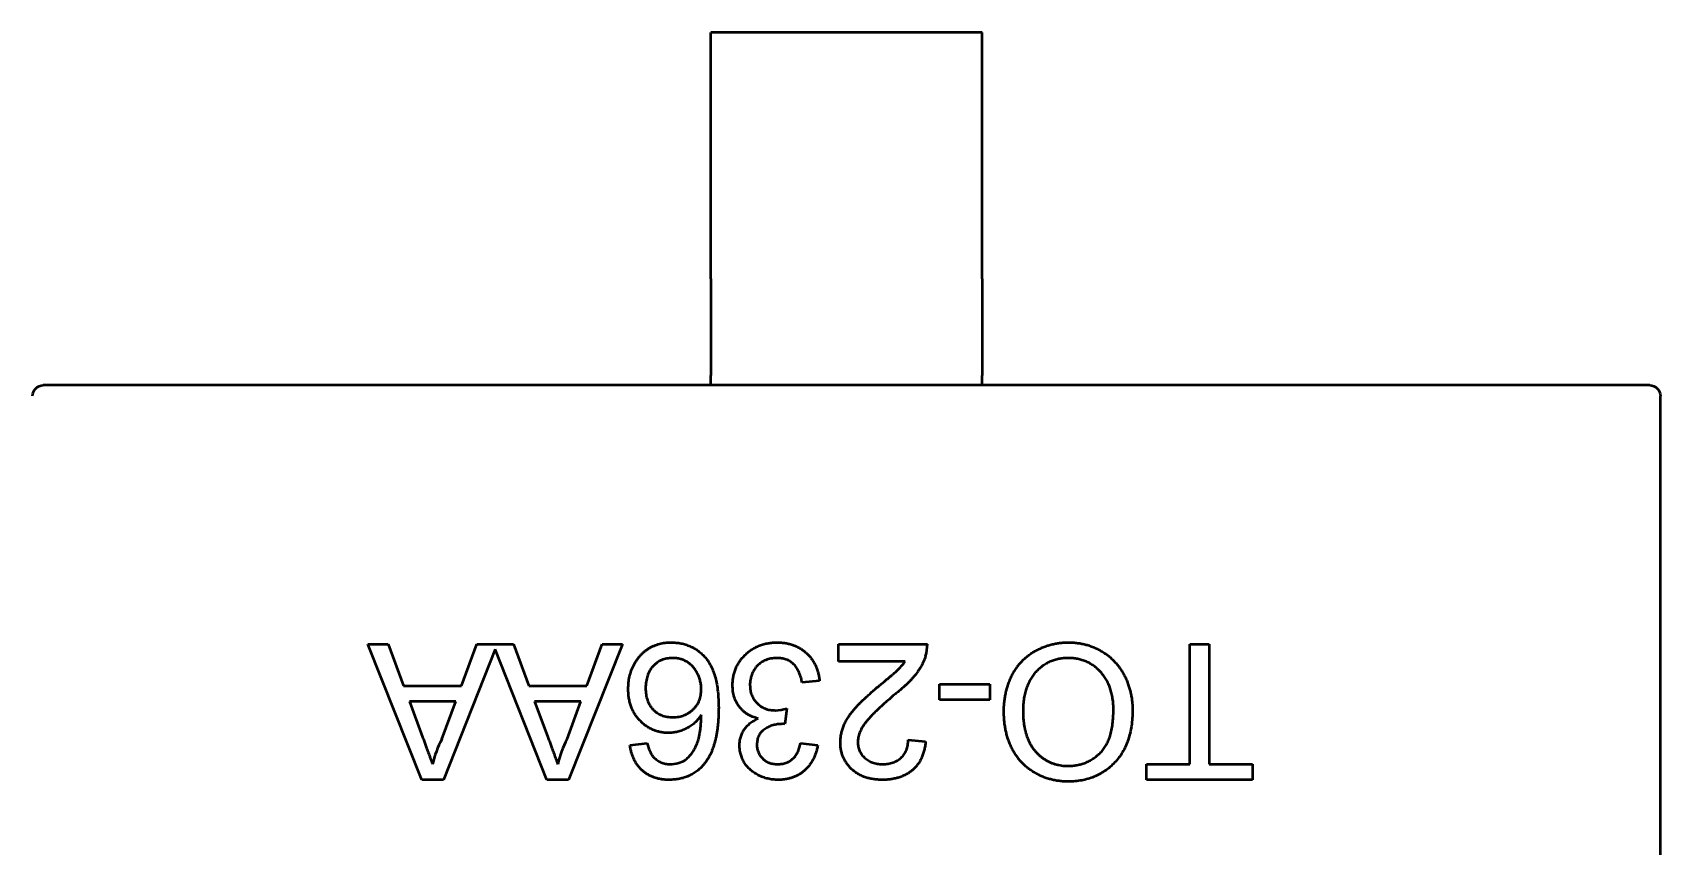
# Model space of a CAD drawing. Header units: millimetres. Extents: x 37 to 395, y 164 to 266.
# Drawn here: x 327.839 to 330.839, y 226.746 to 228.246 of the extents above; entities that cross this region are included whole.
import ezdxf

# ---------------------------------------------------------------- set-up
doc = ezdxf.new("R2010")
doc.units = ezdxf.units.MM
doc.header["$LTSCALE"] = 0.75
doc.layers.add('Visible', color=7, linetype='Continuous', lineweight=50)

msp = doc.modelspace()

# ---------------------------------------------------------------- linework, layer by layer
at = {"layer": 'Visible'}
for p, q in [((329.5892, 228.2459), (329.0892, 228.2459)), ((329.0892, 227.8697), (329.0892, 228.2459)), ((329.5892, 227.8697), (329.5892, 228.2459)), ((329.0892, 227.8499), (329.0892, 227.8697)), ((329.0892, 227.7919), (329.0892, 227.8499)), ((329.5892, 227.8499), (329.5892, 227.8697)), ((329.5892, 227.7919), (329.5892, 227.8499)), ((329.0892, 227.7919), (329.0892, 227.6137)), ((329.5892, 227.7919), (329.5892, 227.6137)), ((329.0892, 227.5959), (329.0892, 227.6137)), ((329.5892, 227.5959), (329.5892, 227.6137)), ((327.8592, 227.5959), (327.8589, 227.5959)), ((329.0892, 227.5959), (327.8592, 227.5959)), ((329.5892, 227.5959), (329.0892, 227.5959)), ((330.8192, 227.5959), (329.5892, 227.5959)), ((330.8195, 227.5959), (330.8192, 227.5959)), ((330.8392, 227.5759), (330.8392, 227.5762)), ((330.8392, 225.9159), (330.8392, 227.5759)), ((328.5564, 226.8687), (328.4572, 227.1187)), ((328.4572, 227.1187), (328.4946, 227.1187)), ((328.4946, 227.1187), (328.523, 227.0417)), ((328.6917, 227.1092), (328.5962, 226.8687)), ((328.6296, 227.0417), (328.658, 227.1187)), ((328.658, 227.1187), (328.7253, 227.1187)), ((328.7872, 226.8687), (328.6917, 227.1092)), ((328.7253, 227.1187), (328.7538, 227.0417)), ((328.9262, 227.1187), (328.827, 226.8687)), ((328.8604, 227.0417), (328.8888, 227.1187)), ((328.8888, 227.1187), (328.9262, 227.1187)), ((329.3247, 227.0866), (329.3247, 227.1187)), ((329.3247, 227.1187), (329.4882, 227.1187)), ((329.9721, 226.8975), (329.9721, 227.1187)), ((329.9721, 227.1187), (330.0074, 227.1187)), ((330.0074, 227.1187), (330.0074, 226.8975)), ((329.447, 227.0866), (329.3247, 227.0866)), ((328.523, 227.0417), (328.6296, 227.0417)), ((328.7538, 227.0417), (328.8604, 227.0417)), ((329.2895, 227.0514), (329.2574, 227.0482)), ((329.5106, 227.0161), (329.5106, 227.0449)), ((329.5106, 227.0449), (329.6036, 227.0449)), ((329.6036, 227.0449), (329.6036, 227.0161)), ((328.5336, 227.0129), (328.5579, 226.9472)), ((328.619, 227.0129), (328.5336, 227.0129)), ((328.5934, 226.9437), (328.619, 227.0129)), ((328.7644, 227.0129), (328.7887, 226.9472)), ((328.8497, 227.0129), (328.7644, 227.0129)), ((328.8242, 226.9437), (328.8497, 227.0129)), ((329.6036, 227.0161), (329.5106, 227.0161)), ((329.2289, 227.0001), (329.2255, 226.9712)), ((328.9401, 226.9328), (328.9721, 226.936)), ((329.2542, 226.936), (329.2862, 226.9328)), ((329.4529, 226.9424), (329.485, 226.9392)), ((329.892, 226.8687), (329.892, 226.8975)), ((329.892, 226.8975), (329.9721, 226.8975)), ((330.0074, 226.8975), (330.0875, 226.8975)), ((330.0875, 226.8975), (330.0875, 226.8687)), ((328.5962, 226.8687), (328.5564, 226.8687)), ((328.827, 226.8687), (328.7872, 226.8687)), ((330.0875, 226.8687), (329.892, 226.8687))]:
    msp.add_line(p, q, dxfattribs=at)
at = {"layer": 'Visible', "extrusion": (0, 0, -1)}
for centre, start, end in [((-327.8592, 227.5759), 0.864, 89.136), ((-330.8192, 227.5759), 90.864, 179.136)]:
    msp.add_arc(centre, 0.02, start, end, dxfattribs=at)
at = {"layer": 'Visible'}
for centre, radius, start, end in [((329.4252, 227.1168), 0.063, 341.1528, 1.7031), ((329.2055, 227.0774), 0.0808, 271.8942, 286.8331), ((329.2194, 226.9213), 0.0504, 83.019, 88.2788), ((328.76, 226.8558), 0.1883, 152.1865, 167.2078), ((328.9907, 226.8558), 0.1883, 152.1865, 167.2078), ((329.0146, 226.9506), 0.0531, 269.7398, 300.6494)]:
    msp.add_arc(centre, radius, start, end, dxfattribs=at)
for points, knots in [([(328.9369, 227.0363), (328.937, 227.0402), (328.9373, 227.0478), (328.9392, 227.0591), (328.9424, 227.0699), (328.9462, 227.0785), (328.9497, 227.085), (328.9527, 227.0896), (328.9559, 227.0939), (328.9592, 227.098), (328.9629, 227.1017), (328.9668, 227.1052), (328.9709, 227.1083), (328.9753, 227.1112), (328.9798, 227.1137), (328.9845, 227.1159), (328.9894, 227.1177), (328.9944, 227.1192), (328.9995, 227.1204), (329.0049, 227.1213), (329.0103, 227.1218), (329.014, 227.1218), (329.0159, 227.1219)], [0, 0, 0, 0, 0.088899, 0.17544, 0.261633, 0.34801, 0.390819, 0.432814, 0.473776, 0.514166, 0.554107, 0.594121, 0.63362, 0.673585, 0.71348, 0.75336, 0.792891, 0.833007, 0.873643, 0.914893, 0.95695, 1, 1, 1, 1]), ([(329.0159, 227.1219), (329.0191, 227.1218), (329.0253, 227.1216), (329.0343, 227.1203), (329.0429, 227.1181), (329.0511, 227.115), (329.0589, 227.1111), (329.0661, 227.1062), (329.073, 227.1005), (329.0793, 227.0939), (329.0851, 227.0863), (329.09, 227.0775), (329.0943, 227.0676), (329.0977, 227.0566), (329.1003, 227.0444), (329.1022, 227.0311), (329.1033, 227.0168), (329.1035, 227.0068), (329.1036, 227.0016)], [0, 0, 0, 0, 0.056157, 0.110133, 0.162537, 0.213912, 0.265146, 0.31651, 0.369179, 0.423123, 0.479276, 0.538691, 0.601978, 0.670125, 0.74365, 0.82281, 0.908261, 1, 1, 1, 1]), ([(329.1292, 227.0434), (329.1293, 227.0461), (329.1294, 227.0514), (329.1305, 227.0592), (329.1324, 227.0666), (329.1349, 227.0738), (329.1382, 227.0807), (329.1423, 227.0872), (329.1471, 227.0934), (329.1525, 227.0992), (329.1585, 227.1045), (329.1649, 227.1092), (329.1718, 227.1131), (329.179, 227.1163), (329.1866, 227.1188), (329.1946, 227.1206), (329.203, 227.1217), (329.2088, 227.1218), (329.2117, 227.1219)], [0, 0, 0, 0, 0.063503, 0.124805, 0.18492, 0.244376, 0.303775, 0.364133, 0.425376, 0.488388, 0.551743, 0.61386, 0.67564, 0.737737, 0.800417, 0.864658, 0.930985, 1, 1, 1, 1]), ([(329.2117, 227.1219), (329.2143, 227.1218), (329.2195, 227.1217), (329.227, 227.1207), (329.2343, 227.1193), (329.2411, 227.1171), (329.2477, 227.1143), (329.2539, 227.1109), (329.2598, 227.1069), (329.2652, 227.1023), (329.2703, 227.0972), (329.2748, 227.0918), (329.2786, 227.0859), (329.282, 227.0797), (329.2848, 227.0731), (329.2869, 227.0662), (329.2885, 227.0589), (329.2891, 227.0539), (329.2895, 227.0514)], [0, 0, 0, 0, 0.067794, 0.133464, 0.196934, 0.258481, 0.319787, 0.380431, 0.44099, 0.502867, 0.564806, 0.625526, 0.685604, 0.746041, 0.807347, 0.869717, 0.93379, 1, 1, 1, 1]), ([(329.6292, 226.9941), (329.6292, 226.9972), (329.6293, 227.0033), (329.63, 227.0124), (329.6313, 227.0212), (329.6329, 227.0298), (329.6351, 227.0381), (329.6377, 227.0462), (329.6408, 227.054), (329.6443, 227.0615), (329.6483, 227.0687), (329.6527, 227.0755), (329.6575, 227.0818), (329.6627, 227.0877), (329.6683, 227.0932), (329.6744, 227.0981), (329.6808, 227.1027), (329.6875, 227.1067), (329.6946, 227.1102), (329.7018, 227.1133), (329.7091, 227.116), (329.7166, 227.1182), (329.7242, 227.1198), (329.7319, 227.121), (329.7398, 227.1217), (329.7451, 227.1218), (329.7478, 227.1219)], [0, 0, 0, 0, 0.04756, 0.093962, 0.139112, 0.183626, 0.227457, 0.270703, 0.313611, 0.35626, 0.398366, 0.439557, 0.480045, 0.519888, 0.559658, 0.599421, 0.639208, 0.679668, 0.72002, 0.759859, 0.79956, 0.839199, 0.878956, 0.918794, 0.959083, 1, 1, 1, 1]), ([(329.7478, 227.1219), (329.7507, 227.1218), (329.7563, 227.1217), (329.7648, 227.1209), (329.773, 227.1196), (329.7809, 227.1178), (329.7887, 227.1154), (329.7961, 227.1124), (329.8034, 227.109), (329.8104, 227.1051), (329.8171, 227.1007), (329.8233, 227.0959), (329.8292, 227.0907), (329.8346, 227.085), (329.8397, 227.0791), (329.8443, 227.0727), (329.8485, 227.066), (329.8522, 227.0588), (329.8556, 227.0515), (329.8584, 227.044), (329.8609, 227.0365), (329.8629, 227.0288), (329.8645, 227.021), (329.8655, 227.0131), (329.8663, 227.005), (329.8663, 226.9997), (329.8664, 226.997)], [0, 0, 0, 0, 0.044697, 0.088534, 0.131409, 0.173814, 0.215715, 0.257247, 0.298848, 0.340604, 0.382029, 0.42297, 0.463632, 0.504048, 0.544591, 0.584964, 0.626265, 0.667979, 0.709943, 0.751382, 0.792619, 0.833948, 0.875008, 0.916446, 0.957907, 1, 1, 1, 1]), ([(329.0184, 227.093), (329.0166, 227.093), (329.0131, 227.0929), (329.008, 227.0922), (329.0031, 227.091), (328.9985, 227.0894), (328.9941, 227.0872), (328.99, 227.0847), (328.9862, 227.0816), (328.9826, 227.0781), (328.9794, 227.0742), (328.9766, 227.0699), (328.9742, 227.0653), (328.9723, 227.0603), (328.9708, 227.0551), (328.9697, 227.0495), (328.969, 227.0435), (328.969, 227.0394), (328.9689, 227.0373)], [0, 0, 0, 0, 0.063965, 0.124854, 0.184383, 0.242748, 0.2999, 0.357059, 0.415719, 0.475258, 0.535508, 0.596291, 0.657728, 0.721052, 0.786261, 0.853834, 0.925318, 1, 1, 1, 1]), ([(329.0715, 227.0357), (329.0714, 227.0382), (329.0712, 227.0432), (329.0699, 227.0506), (329.0677, 227.0578), (329.0646, 227.0648), (329.0609, 227.0712), (329.0564, 227.077), (329.0514, 227.0819), (329.0458, 227.086), (329.0396, 227.0891), (329.0329, 227.0914), (329.0258, 227.0928), (329.0209, 227.0929), (329.0184, 227.093)], [0, 0, 0, 0, 0.086177, 0.171222, 0.257573, 0.34515, 0.431508, 0.513644, 0.593539, 0.672806, 0.752058, 0.831493, 0.913823, 1, 1, 1, 1]), ([(329.2105, 227.093), (329.2087, 227.093), (329.2051, 227.0929), (329.2, 227.0922), (329.195, 227.0911), (329.1904, 227.0895), (329.186, 227.0875), (329.182, 227.085), (329.1781, 227.0821), (329.1747, 227.0788), (329.1715, 227.0751), (329.1687, 227.0712), (329.1664, 227.067), (329.1645, 227.0627), (329.1631, 227.0581), (329.162, 227.0533), (329.1613, 227.0483), (329.1613, 227.0449), (329.1612, 227.0432)], [0, 0, 0, 0, 0.069461, 0.135658, 0.19962, 0.261651, 0.322053, 0.38234, 0.443223, 0.50493, 0.56682, 0.6276, 0.687476, 0.747351, 0.808174, 0.870133, 0.933721, 1, 1, 1, 1]), ([(329.2574, 227.0482), (329.257, 227.0501), (329.2561, 227.0538), (329.2546, 227.0591), (329.2529, 227.0641), (329.2508, 227.0686), (329.2488, 227.0727), (329.2464, 227.0764), (329.2438, 227.0797), (329.2411, 227.0825), (329.238, 227.085), (329.2348, 227.0872), (329.2314, 227.089), (329.2276, 227.0904), (329.2237, 227.0916), (329.2195, 227.0924), (329.2151, 227.093), (329.2121, 227.093), (329.2105, 227.093)], [0, 0, 0, 0, 0.082566, 0.15976, 0.233155, 0.301356, 0.365752, 0.426437, 0.484185, 0.539549, 0.593156, 0.647048, 0.701446, 0.757, 0.81384, 0.873058, 0.934963, 1, 1, 1, 1]), ([(329.3973, 227.0402), (329.3995, 227.042), (329.4036, 227.0454), (329.4096, 227.0504), (329.4149, 227.0549), (329.4197, 227.0588), (329.4239, 227.0624), (329.4275, 227.0655), (329.4305, 227.0682), (329.435, 227.0723), (329.4407, 227.0782), (329.445, 227.0839), (329.447, 227.0866)], [0, 0, 0, 0, 0.1242, 0.23683, 0.339495, 0.431254, 0.511455, 0.581223, 0.640495, 0.688308, 0.850333, 1, 1, 1, 1]), ([(329.4848, 227.0964), (329.4838, 227.0935), (329.4816, 227.0875), (329.4772, 227.0789), (329.4721, 227.0704), (329.4671, 227.0634), (329.4625, 227.0579), (329.4586, 227.0535), (329.4544, 227.049), (329.4497, 227.0445), (329.4446, 227.0398), (329.4392, 227.035), (329.4334, 227.0301), (329.4293, 227.0268), (329.4272, 227.0252)], [0, 0, 0, 0, 0.100388, 0.204407, 0.310686, 0.422157, 0.480685, 0.543238, 0.6095, 0.679555, 0.753841, 0.831641, 0.913813, 1, 1, 1, 1]), ([(329.7479, 227.093), (329.745, 227.093), (329.7391, 227.0928), (329.7306, 227.0916), (329.7225, 227.0895), (329.7147, 227.0867), (329.7074, 227.083), (329.7004, 227.0786), (329.6939, 227.0733), (329.6878, 227.0673), (329.6823, 227.0604), (329.6775, 227.0529), (329.6735, 227.0447), (329.6701, 227.0359), (329.6676, 227.0263), (329.6657, 227.016), (329.6646, 227.0051), (329.6645, 226.9977), (329.6645, 226.9938)], [0, 0, 0, 0, 0.061055, 0.119545, 0.176806, 0.232956, 0.288583, 0.344667, 0.401662, 0.46054, 0.520477, 0.581213, 0.643431, 0.707961, 0.775371, 0.846414, 0.921152, 1, 1, 1, 1]), ([(329.8311, 226.9974), (329.8311, 227.001), (329.831, 227.008), (329.8298, 227.0183), (329.8279, 227.028), (329.8254, 227.0371), (329.822, 227.0456), (329.818, 227.0535), (329.8131, 227.0608), (329.8076, 227.0675), (329.8015, 227.0735), (329.795, 227.0787), (329.788, 227.0831), (329.7807, 227.0868), (329.7731, 227.0896), (329.765, 227.0916), (329.7566, 227.0928), (329.7509, 227.093), (329.7479, 227.093)], [0, 0, 0, 0, 0.075964, 0.148125, 0.217201, 0.2833, 0.347202, 0.4093, 0.470426, 0.531588, 0.591739, 0.650258, 0.707303, 0.764208, 0.821148, 0.879119, 0.938423, 1, 1, 1, 1]), ([(329.1761, 226.9818), (329.1743, 226.9823), (329.1708, 226.9831), (329.1658, 226.985), (329.161, 226.9871), (329.1565, 226.9896), (329.1524, 226.9925), (329.1485, 226.9956), (329.1449, 226.9992), (329.1417, 227.0031), (329.1387, 227.0072), (329.1362, 227.0116), (329.134, 227.0163), (329.1322, 227.0212), (329.1309, 227.0264), (329.1299, 227.0319), (329.1293, 227.0376), (329.1292, 227.0415), (329.1292, 227.0434)], [0, 0, 0, 0, 0.065828, 0.128938, 0.190858, 0.251186, 0.310974, 0.37005, 0.429672, 0.489507, 0.549975, 0.610075, 0.670915, 0.732909, 0.796711, 0.861825, 0.929892, 1, 1, 1, 1]), ([(329.1612, 227.0432), (329.1613, 227.0415), (329.1614, 227.0383), (329.162, 227.0336), (329.163, 227.029), (329.1645, 227.0247), (329.1663, 227.0207), (329.1686, 227.0168), (329.1713, 227.0132), (329.1744, 227.0098), (329.1778, 227.0067), (329.1815, 227.004), (329.1854, 227.0017), (329.1895, 226.9999), (329.1938, 226.9984), (329.1984, 226.9974), (329.2032, 226.9968), (329.2064, 226.9967), (329.2081, 226.9967)], [0, 0, 0, 0, 0.067051, 0.13118, 0.193722, 0.254499, 0.314763, 0.375117, 0.436023, 0.498297, 0.560571, 0.621619, 0.681973, 0.742853, 0.804272, 0.867473, 0.932273, 1, 1, 1, 1]), ([(329.3279, 226.9377), (329.328, 226.9402), (329.3281, 226.9451), (329.3292, 226.9525), (329.331, 226.9598), (329.3335, 226.9672), (329.3368, 226.9745), (329.341, 226.982), (329.3463, 226.9897), (329.3513, 226.9962), (329.356, 227.0017), (329.3601, 227.0062), (329.3649, 227.011), (329.3702, 227.0162), (329.3762, 227.0217), (329.3826, 227.0276), (329.3898, 227.0338), (329.3947, 227.0381), (329.3973, 227.0402)], [0, 0, 0, 0, 0.057945, 0.116018, 0.174826, 0.234683, 0.296827, 0.364061, 0.436192, 0.51426, 0.556976, 0.604856, 0.657675, 0.715751, 0.77884, 0.847501, 0.921228, 1, 1, 1, 1]), ([(329.0108, 226.9552), (329.0082, 226.9553), (329.0033, 226.9554), (328.996, 226.9565), (328.989, 226.9583), (328.9823, 226.9607), (328.9759, 226.964), (328.9697, 226.9678), (328.9639, 226.9725), (328.9584, 226.9778), (328.9533, 226.9836), (328.9489, 226.9899), (328.9452, 226.9966), (328.9422, 227.0038), (328.9398, 227.0113), (328.9381, 227.0193), (328.9371, 227.0277), (328.937, 227.0334), (328.9369, 227.0363)], [0, 0, 0, 0, 0.061347, 0.121203, 0.179863, 0.238152, 0.296252, 0.35519, 0.415676, 0.478379, 0.541524, 0.603977, 0.666513, 0.729491, 0.79371, 0.859736, 0.928449, 1, 1, 1, 1]), ([(328.9689, 227.0373), (328.969, 227.0353), (328.969, 227.0314), (328.9697, 227.0257), (328.9707, 227.0203), (328.9723, 227.0152), (328.9741, 227.0105), (328.9765, 227.0061), (328.9793, 227.002), (328.9825, 226.9983), (328.986, 226.9949), (328.9899, 226.992), (328.9941, 226.9895), (328.9986, 226.9875), (329.0034, 226.986), (329.0086, 226.9849), (329.014, 226.9841), (329.0177, 226.9841), (329.0196, 226.9841)], [0, 0, 0, 0, 0.072229, 0.141252, 0.207439, 0.270245, 0.331238, 0.391254, 0.450152, 0.509008, 0.567734, 0.625726, 0.683708, 0.742407, 0.803094, 0.865865, 0.931379, 1, 1, 1, 1]), ([(329.0196, 226.9841), (329.0214, 226.9841), (329.0249, 226.9841), (329.03, 226.9849), (329.0349, 226.986), (329.0397, 226.9875), (329.0442, 226.9895), (329.0485, 226.992), (329.0526, 226.9949), (329.0565, 226.9983), (329.06, 227.0019), (329.0631, 227.0059), (329.0657, 227.0102), (329.0679, 227.0147), (329.0695, 227.0196), (329.0706, 227.0247), (329.0714, 227.0301), (329.0715, 227.0338), (329.0715, 227.0357)], [0, 0, 0, 0, 0.064812, 0.127718, 0.189086, 0.249562, 0.309738, 0.370215, 0.431085, 0.493911, 0.55657, 0.617553, 0.678119, 0.739063, 0.801665, 0.864956, 0.93089, 1, 1, 1, 1]), ([(329.4272, 227.0252), (329.424, 227.0225), (329.4178, 227.0172), (329.409, 227.0095), (329.401, 227.0023), (329.3939, 226.9956), (329.3876, 226.9893), (329.3822, 226.9835), (329.3775, 226.9783), (329.3736, 226.9734), (329.3703, 226.9688), (329.3676, 226.9643), (329.3653, 226.9598), (329.3633, 226.9554), (329.3618, 226.951), (329.3608, 226.9466), (329.3601, 226.9423), (329.36, 226.9394), (329.36, 226.938)], [0, 0, 0, 0, 0.11141, 0.214526, 0.309417, 0.396087, 0.474284, 0.544374, 0.60642, 0.660582, 0.709794, 0.756451, 0.800767, 0.843168, 0.884295, 0.923885, 0.962359, 1, 1, 1, 1]), ([(329.0715, 226.9882), (329.0696, 226.9855), (329.0659, 226.9803), (329.0594, 226.9735), (329.0523, 226.9678), (329.0445, 226.9632), (329.0364, 226.9596), (329.028, 226.9571), (329.0194, 226.9555), (329.0137, 226.9553), (329.0108, 226.9552)], [0, 0, 0, 0, 0.13549, 0.265229, 0.390778, 0.51542, 0.638317, 0.759642, 0.878902, 1, 1, 1, 1]), ([(329.0417, 226.9049), (329.0437, 226.9067), (329.048, 226.9102), (329.0536, 226.9168), (329.0586, 226.9244), (329.0623, 226.9316), (329.0649, 226.938), (329.0666, 226.9434), (329.068, 226.9495), (329.0692, 226.9561), (329.0702, 226.9633), (329.0709, 226.9711), (329.0714, 226.9794), (329.0715, 226.9852), (329.0715, 226.9882)], [0, 0, 0, 0, 0.088609, 0.181893, 0.280787, 0.38702, 0.444107, 0.506454, 0.574396, 0.647656, 0.726426, 0.811458, 0.90278, 1, 1, 1, 1]), ([(329.1036, 227.0016), (329.1035, 226.9987), (329.1035, 226.9929), (329.1031, 226.9844), (329.1027, 226.9761), (329.1019, 226.9682), (329.101, 226.9606), (329.0997, 226.9533), (329.0984, 226.9463), (329.0968, 226.9396), (329.095, 226.9332), (329.0929, 226.9271), (329.0908, 226.9213), (329.0883, 226.9159), (329.0857, 226.9107), (329.0827, 226.9059), (329.0797, 226.9013), (329.0774, 226.8985), (329.0763, 226.8971)], [0, 0, 0, 0, 0.080034, 0.157854, 0.232564, 0.304731, 0.374384, 0.441663, 0.506048, 0.568692, 0.628715, 0.687238, 0.743227, 0.797567, 0.850239, 0.901629, 0.951067, 1, 1, 1, 1]), ([(329.142, 226.9322), (329.1421, 226.9348), (329.1423, 226.9399), (329.144, 226.9474), (329.1467, 226.9545), (329.1505, 226.9613), (329.1553, 226.9675), (329.1613, 226.973), (329.1682, 226.9779), (329.1734, 226.9805), (329.1761, 226.9818)], [0, 0, 0, 0, 0.121951, 0.240787, 0.35855, 0.479066, 0.601519, 0.727551, 0.859932, 1, 1, 1, 1]), ([(329.7476, 226.8655), (329.7448, 226.8655), (329.7392, 226.8656), (329.7309, 226.8664), (329.7228, 226.8677), (329.715, 226.8695), (329.7073, 226.8718), (329.6999, 226.8746), (329.6927, 226.878), (329.6857, 226.8818), (329.679, 226.8861), (329.6727, 226.8908), (329.6668, 226.896), (329.6613, 226.9014), (329.6563, 226.9074), (329.6516, 226.9137), (329.6474, 226.9205), (329.6436, 226.9276), (329.6402, 226.935), (329.6373, 226.9428), (329.6348, 226.9507), (329.6327, 226.9589), (329.6312, 226.9674), (329.63, 226.976), (329.6294, 226.985), (329.6293, 226.991), (329.6292, 226.9941)], [0, 0, 0, 0, 0.043099, 0.085587, 0.126908, 0.167967, 0.20845, 0.249025, 0.289281, 0.33001, 0.370598, 0.410466, 0.450033, 0.489688, 0.529116, 0.569037, 0.609703, 0.650759, 0.692509, 0.734219, 0.776707, 0.819552, 0.863351, 0.907839, 0.953334, 1, 1, 1, 1]), ([(329.6645, 226.9938), (329.6645, 226.9913), (329.6645, 226.9865), (329.6651, 226.9793), (329.6658, 226.9724), (329.6669, 226.9657), (329.6684, 226.9593), (329.67, 226.9531), (329.6721, 226.9471), (329.6744, 226.9414), (329.6771, 226.9359), (329.68, 226.9308), (329.6833, 226.926), (329.6868, 226.9214), (329.6907, 226.9173), (329.6948, 226.9134), (329.6992, 226.9099), (329.7039, 226.9066), (329.7088, 226.9037), (329.7139, 226.9012), (329.7191, 226.899), (329.7245, 226.8974), (329.73, 226.896), (329.7357, 226.895), (329.7415, 226.8944), (329.7454, 226.8944), (329.7474, 226.8943)], [0, 0, 0, 0, 0.050852, 0.099752, 0.147438, 0.194086, 0.239171, 0.28334, 0.326577, 0.368936, 0.410572, 0.451051, 0.490877, 0.530044, 0.568937, 0.607578, 0.64642, 0.685679, 0.724799, 0.763513, 0.802173, 0.84074, 0.879649, 0.919071, 0.959098, 1, 1, 1, 1]), ([(329.7474, 226.8943), (329.7502, 226.8944), (329.7558, 226.8945), (329.7639, 226.8957), (329.7718, 226.8975), (329.7794, 226.9001), (329.7866, 226.9035), (329.7936, 226.9076), (329.8003, 226.9124), (329.8066, 226.918), (329.8125, 226.9244), (329.8175, 226.9319), (329.8217, 226.9405), (329.8252, 226.9499), (329.8279, 226.9604), (329.8297, 226.9718), (329.8309, 226.9843), (329.831, 226.9929), (329.8311, 226.9974)], [0, 0, 0, 0, 0.055943, 0.110382, 0.164048, 0.216759, 0.269601, 0.323009, 0.377581, 0.433449, 0.490922, 0.550625, 0.613117, 0.679861, 0.751358, 0.828261, 0.910795, 1, 1, 1, 1]), ([(329.8664, 226.997), (329.8663, 226.992), (329.8661, 226.9822), (329.8645, 226.968), (329.862, 226.9546), (329.8583, 226.9421), (329.8536, 226.9303), (329.848, 226.9194), (329.8412, 226.9094), (329.8334, 226.9002), (329.8248, 226.8921), (329.8156, 226.8849), (329.8057, 226.8789), (329.7953, 226.874), (329.7842, 226.8701), (329.7725, 226.8675), (329.7603, 226.8658), (329.7519, 226.8656), (329.7476, 226.8655)], [0, 0, 0, 0, 0.075226, 0.146575, 0.2145, 0.27953, 0.342403, 0.403496, 0.463762, 0.523864, 0.583252, 0.641302, 0.698898, 0.756295, 0.814628, 0.874325, 0.935783, 1, 1, 1, 1]), ([(329.2209, 226.9716), (329.218, 226.9715), (329.2122, 226.9712), (329.2038, 226.9694), (329.1958, 226.9665), (329.1896, 226.9631), (329.185, 226.9598), (329.1822, 226.9569), (329.1796, 226.9538), (329.1776, 226.9503), (329.1759, 226.9465), (329.1749, 226.9423), (329.1741, 226.9379), (329.1741, 226.9348), (329.1741, 226.9333)], [0, 0, 0, 0, 0.129789, 0.254605, 0.378435, 0.50292, 0.565018, 0.624848, 0.683448, 0.742765, 0.802757, 0.86522, 0.930779, 1, 1, 1, 1]), ([(328.5579, 226.9472), (328.5589, 226.9447), (328.5607, 226.9397), (328.5634, 226.9325), (328.5659, 226.9256), (328.5683, 226.9192), (328.5705, 226.9132), (328.5725, 226.9076), (328.5745, 226.9025), (328.5757, 226.8991), (328.5763, 226.8975)], [0, 0, 0, 0, 0.153148, 0.299433, 0.436426, 0.565671, 0.686508, 0.799269, 0.903395, 1, 1, 1, 1]), ([(328.7887, 226.9472), (328.7896, 226.9447), (328.7915, 226.9397), (328.7942, 226.9325), (328.7966, 226.9256), (328.7991, 226.9192), (328.8013, 226.9132), (328.8033, 226.9076), (328.8053, 226.9025), (328.8065, 226.8991), (328.8071, 226.8975)], [0, 0, 0, 0, 0.153148, 0.299433, 0.436426, 0.565671, 0.686508, 0.799269, 0.903395, 1, 1, 1, 1]), ([(329.0123, 226.8687), (329.0098, 226.8687), (329.005, 226.8688), (328.998, 226.8696), (328.9913, 226.871), (328.985, 226.8728), (328.979, 226.8752), (328.9733, 226.8781), (328.968, 226.8816), (328.963, 226.8856), (328.9585, 226.8901), (328.9544, 226.895), (328.9508, 226.9003), (328.9476, 226.906), (328.945, 226.9121), (328.9428, 226.9186), (328.9412, 226.9255), (328.9405, 226.9303), (328.9401, 226.9328)], [0, 0, 0, 0, 0.068499, 0.134572, 0.198208, 0.259784, 0.319951, 0.379508, 0.438814, 0.498497, 0.558182, 0.617438, 0.677522, 0.737959, 0.80033, 0.86409, 0.930622, 1, 1, 1, 1]), ([(328.9721, 226.936), (328.9728, 226.9332), (328.9741, 226.928), (328.9769, 226.921), (328.9799, 226.915), (328.9825, 226.9118), (328.9837, 226.9103)], [0, 0, 0, 0, 0.299802, 0.564331, 0.796204, 1, 1, 1, 1]), ([(329.2131, 226.8687), (329.2099, 226.8688), (329.2035, 226.869), (329.194, 226.8706), (329.185, 226.8733), (329.1765, 226.8771), (329.1686, 226.8817), (329.1616, 226.8872), (329.1556, 226.8935), (329.1507, 226.9006), (329.1469, 226.9081), (329.144, 226.9159), (329.1423, 226.924), (329.1421, 226.9295), (329.142, 226.9322)], [0, 0, 0, 0, 0.092054, 0.181008, 0.26913, 0.357137, 0.443549, 0.526433, 0.607453, 0.688385, 0.767854, 0.845531, 0.922529, 1, 1, 1, 1]), ([(329.1741, 226.9333), (329.1741, 226.932), (329.1741, 226.9295), (329.1747, 226.9259), (329.1755, 226.9224), (329.1767, 226.9191), (329.1782, 226.916), (329.18, 226.913), (329.1822, 226.9102), (329.1847, 226.9076), (329.1874, 226.9052), (329.1904, 226.9032), (329.1935, 226.9014), (329.1969, 226.9), (329.2004, 226.8989), (329.2042, 226.8981), (329.2081, 226.8976), (329.2108, 226.8975), (329.2121, 226.8975)], [0, 0, 0, 0, 0.065093, 0.127304, 0.188122, 0.247131, 0.306077, 0.365678, 0.426103, 0.487841, 0.550317, 0.611805, 0.672737, 0.734883, 0.79768, 0.862475, 0.929775, 1, 1, 1, 1]), ([(329.2121, 226.8975), (329.2148, 226.8976), (329.22, 226.8978), (329.2274, 226.8997), (329.2341, 226.9027), (329.2391, 226.9063), (329.2426, 226.9096), (329.245, 226.9125), (329.2472, 226.9157), (329.2491, 226.9192), (329.2508, 226.923), (329.2522, 226.927), (329.2534, 226.9314), (329.2539, 226.9344), (329.2542, 226.936)], [0, 0, 0, 0, 0.127797, 0.246795, 0.362284, 0.477652, 0.536237, 0.59559, 0.656344, 0.719085, 0.784349, 0.852876, 0.924551, 1, 1, 1, 1]), ([(329.2862, 226.9328), (329.2857, 226.9303), (329.2848, 226.9254), (329.2828, 226.9184), (329.2803, 226.9118), (329.2774, 226.9057), (329.2741, 226.8999), (329.2703, 226.8947), (329.2661, 226.8898), (329.2615, 226.8854), (329.2565, 226.8814), (329.2512, 226.878), (329.2455, 226.8751), (329.2396, 226.8728), (329.2334, 226.8709), (329.2269, 226.8696), (329.2201, 226.8688), (329.2155, 226.8687), (329.2131, 226.8687)], [0, 0, 0, 0, 0.071036, 0.139343, 0.204958, 0.268332, 0.330129, 0.390664, 0.450861, 0.510587, 0.570374, 0.629455, 0.687994, 0.747581, 0.807839, 0.870034, 0.93381, 1, 1, 1, 1]), ([(329.4048, 226.8687), (329.4019, 226.8687), (329.3963, 226.8688), (329.3881, 226.8698), (329.3804, 226.8713), (329.3731, 226.8735), (329.3662, 226.8763), (329.3599, 226.8797), (329.354, 226.8837), (329.3486, 226.8884), (329.3437, 226.8935), (329.3395, 226.8989), (329.336, 226.9047), (329.3329, 226.9106), (329.3307, 226.917), (329.3291, 226.9236), (329.328, 226.9305), (329.328, 226.9353), (329.3279, 226.9377)], [0, 0, 0, 0, 0.074712, 0.145539, 0.213339, 0.278615, 0.342094, 0.40389, 0.465063, 0.526577, 0.587328, 0.64638, 0.704345, 0.761672, 0.819418, 0.878039, 0.937796, 1, 1, 1, 1]), ([(329.36, 226.938), (329.36, 226.9366), (329.3601, 226.9338), (329.3607, 226.9298), (329.3616, 226.9259), (329.3631, 226.9222), (329.3648, 226.9187), (329.367, 226.9153), (329.3696, 226.9122), (329.3726, 226.9092), (329.3758, 226.9064), (329.3794, 226.9041), (329.3831, 226.902), (329.3871, 226.9003), (329.3914, 226.8991), (329.3959, 226.8982), (329.4006, 226.8976), (329.4039, 226.8976), (329.4055, 226.8975)], [0, 0, 0, 0, 0.061762, 0.121174, 0.179421, 0.236843, 0.294322, 0.353191, 0.412721, 0.474522, 0.537057, 0.599591, 0.662367, 0.725246, 0.790316, 0.857724, 0.927232, 1, 1, 1, 1]), ([(329.485, 226.9392), (329.4846, 226.9364), (329.484, 226.931), (329.4824, 226.9231), (329.4802, 226.9158), (329.4775, 226.9089), (329.4742, 226.9026), (329.4704, 226.8967), (329.4659, 226.8914), (329.461, 226.8866), (329.4555, 226.8824), (329.4496, 226.8787), (329.4432, 226.8756), (329.4364, 226.873), (329.4291, 226.8711), (329.4214, 226.8697), (329.4133, 226.8688), (329.4077, 226.8687), (329.4048, 226.8687)], [0, 0, 0, 0, 0.070675, 0.137493, 0.201473, 0.262869, 0.32255, 0.380737, 0.43822, 0.495487, 0.553484, 0.611346, 0.670644, 0.731587, 0.794183, 0.859445, 0.928208, 1, 1, 1, 1]), ([(329.4055, 226.8975), (329.4073, 226.8976), (329.4107, 226.8976), (329.4156, 226.8982), (329.4204, 226.8991), (329.4248, 226.9004), (329.429, 226.9021), (329.4329, 226.9042), (329.4366, 226.9066), (329.4399, 226.9094), (329.4429, 226.9125), (329.4456, 226.9159), (329.4478, 226.9196), (329.4496, 226.9236), (329.4511, 226.9279), (329.4522, 226.9325), (329.4527, 226.9373), (329.4529, 226.9407), (329.4529, 226.9424)], [0, 0, 0, 0, 0.070696, 0.138358, 0.20337, 0.2657, 0.327256, 0.386512, 0.445858, 0.505173, 0.56378, 0.622343, 0.680824, 0.739795, 0.800801, 0.864239, 0.930631, 1, 1, 1, 1]), ([(328.9837, 226.9103), (328.9848, 226.9093), (328.9868, 226.9073), (328.9902, 226.9047), (328.9938, 226.9025), (328.9976, 226.9007), (329.0015, 226.8992), (329.0056, 226.8982), (329.0099, 226.8976), (329.0129, 226.8976), (329.0144, 226.8975)], [0, 0, 0, 0, 0.128545, 0.252818, 0.375212, 0.497113, 0.618546, 0.742222, 0.869458, 1, 1, 1, 1]), ([(329.0763, 226.8971), (329.0743, 226.8948), (329.0703, 226.8903), (329.0635, 226.8845), (329.0562, 226.8796), (329.0484, 226.8756), (329.0401, 226.8725), (329.0313, 226.8702), (329.0219, 226.8689), (329.0155, 226.8688), (329.0123, 226.8687)], [0, 0, 0, 0, 0.125625, 0.247619, 0.368528, 0.488104, 0.609878, 0.735382, 0.864448, 1, 1, 1, 1])]:
    msp.add_open_spline(points, degree=3, knots=knots, dxfattribs=at)

doc.saveas('drawing.dxf')
